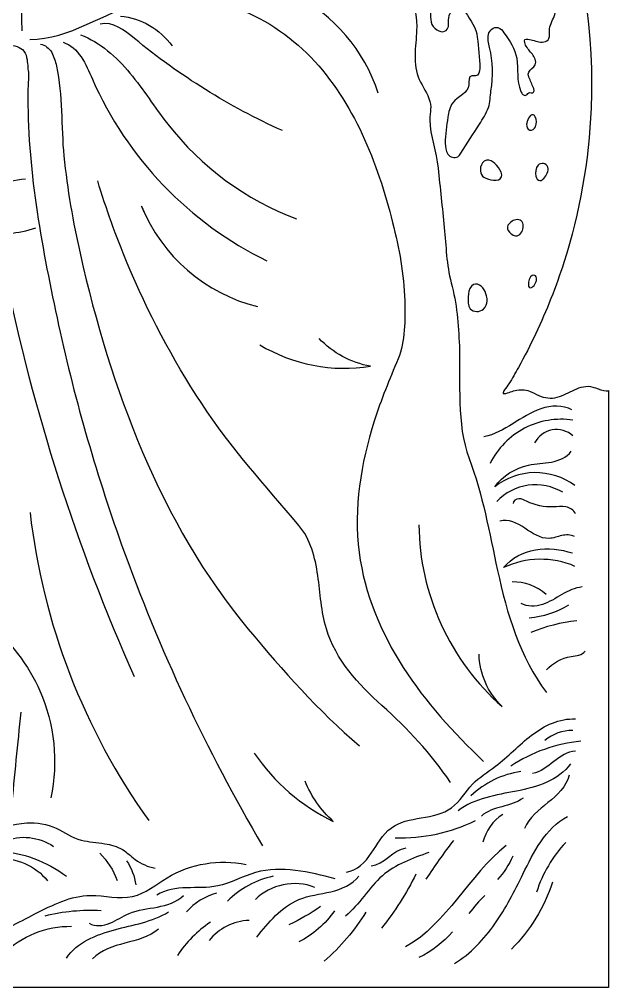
# Model space of a CAD drawing. Extents: x -16.5 to 33.6, y -23.1 to 38.3.
# Drawn here: x 9.34 to 33.64, y -23.15 to 16.82 of the extents above; entities that cross this region are included whole.
import ezdxf

# ---------------------------------------------------------------- set-up
doc = ezdxf.new("R2010")
doc.units = 0
doc.layers.add('LAYER_1', color=7, linetype='CONTINUOUS')

msp = doc.modelspace()

# ---------------------------------------------------------------- linework, layer by layer
at = {"layer": 'LAYER_1', "color": 7}
for points, knots in [([(32.986, 1.641), (32.737, 1.719), (32.465, 1.641), (32.228, 1.531), (31.991, 1.422), (31.766, 1.279), (31.512, 1.218), (31.263, 1.159), (30.994, 1.183), (30.76, 1.287), (30.63, 1.345), (30.51, 1.426), (30.376, 1.474), (30.183, 1.543), (29.977, 1.535), (29.778, 1.498), (29.625, 1.469), (29.431, 1.358), (29.282, 1.372), (29.284, 1.42), (29.307, 1.471), (29.338, 1.52), (29.395, 1.611), (29.48, 1.701), (29.526, 1.774), (29.664, 1.995), (29.79, 2.224), (29.916, 2.452), (30.17, 2.908), (30.408, 3.373), (30.631, 3.846), (31.081, 4.798), (31.468, 5.779), (31.789, 6.782), (32.447, 8.84), (32.824, 10.986), (32.912, 13.145), (32.925, 13.478), (32.932, 13.812), (32.932, 14.145), (32.932, 27.48), (22.122, 38.289), (8.788, 38.289), (-4.547, 38.289), (-15.357, 27.48), (-15.357, 14.145), (-15.357, 13.306), (-15.314, 12.467), (-15.228, 11.632), (-14.945, 8.9), (-14.192, 6.221), (-13.007, 3.742), (-12.428, 2.532), (-11.748, 1.37), (-10.976, 0.272), (-10.592, -0.274), (-10.185, -0.804), (-9.757, -1.316), (-9.654, -1.441), (-9.555, -1.546), (-9.495, -1.692), (-9.417, -1.882), (-9.452, -1.926), (-9.612, -2.058), (-9.858, -2.262), (-10.165, -2.383), (-10.477, -2.442), (-10.882, -2.519), (-11.297, -2.499), (-11.709, -2.479), (-12.205, -2.454), (-12.702, -2.429), (-13.199, -2.405), (-13.433, -2.393), (-13.674, -2.383), (-13.894, -2.461), (-14.265, -2.594), (-14.524, -2.959), (-14.905, -3.058), (-15.148, -3.12), (-15.403, -3.065), (-15.652, -3.035), (-15.828, -3.014), (-16.018, -3.005), (-16.187, -3.065), (-16.196, -3.069), (-16.506, -3.224), (-16.506, -3.174), (-16.506, -3.315), (-16.506, -23.146), (-16.506, -23.146), (-16.506, -23.146), (33.635, -23.146), (33.635, -23.146), (33.635, -23.146), (33.635, 1.467), (33.635, 1.505), (33.635, 1.405), (33.013, 1.633), (32.986, 1.641)], [0, 0, 0, 0, 1, 1, 1, 2, 2, 2, 3, 3, 3, 4, 4, 4, 5, 5, 5, 6, 6, 6, 7, 7, 7, 8, 8, 8, 9, 9, 9, 10, 10, 10, 11, 11, 11, 12, 12, 12, 13, 13, 13, 14, 14, 14, 15, 15, 15, 16, 16, 16, 17, 17, 17, 18, 18, 18, 19, 19, 19, 20, 20, 20, 21, 21, 21, 22, 22, 22, 23, 23, 23, 24, 24, 24, 25, 25, 25, 26, 26, 26, 27, 27, 27, 28, 28, 28, 29, 29, 29, 30, 30, 30, 31, 31, 31, 32, 32, 32, 33, 33, 33, 33]), ([(9.451, 16.34), (9.363, 18.881), (9.845, 21.441), (10.847, 23.764), (11.392, 25.026), (12.113, 26.247), (13.173, 27.092), (13.889, 27.662), (14.803, 28.063), (15.728, 28.082), (16.641, 28.1), (17.515, 28.475), (18.453, 28.251), (19.279, 28.054), (20.039, 27.411), (20.172, 26.572)], [0, 0, 0, 0, 1, 1, 1, 2, 2, 2, 3, 3, 3, 4, 4, 4, 5, 5, 5, 5]), ([(20.093, 20.173), (22.639, 21.833), (25.751, 19.186), (25.721, 16.504), (25.713, 15.813), (25.538, 15.094), (25.781, 14.447), (25.899, 14.135), (26.104, 13.866), (26.225, 13.557), (26.364, 13.204), (26.261, 13.017), (26.263, 12.681), (26.268, 11.999), (26.536, 11.354), (26.605, 10.679), (26.689, 9.861), (26.774, 9.042), (26.858, 8.224), (26.938, 7.446), (26.942, 6.692), (27.145, 5.944), (27.373, 5.098), (27.446, 4.219), (27.48, 3.346), (27.538, 1.834), (27.344, 0.125), (27.885, -1.303), (28.45, -2.794), (28.713, -4.374), (29.054, -5.925), (29.445, -7.707), (29.964, -9.515), (31.076, -10.961)], [0, 0, 0, 0, 1, 1, 1, 2, 2, 2, 3, 3, 3, 4, 4, 4, 5, 5, 5, 6, 6, 6, 7, 7, 7, 8, 8, 8, 9, 9, 9, 10, 10, 10, 11, 11, 11, 11]), ([(24.129, 13.777), (23.574, 15.517), (22.297, 17.013), (20.667, 17.835), (19.037, 18.658), (17.075, 18.796), (15.346, 18.21), (16.362, 19.152), (17.743, 19.69), (19.128, 19.685), (20.514, 19.679), (21.891, 19.131), (22.9, 18.181)], [0, 0, 0, 0, 1, 1, 1, 2, 2, 2, 3, 3, 3, 4, 4, 4, 4]), ([(27.416, 11.149), (27.286, 11.065), (27.1, 11.133), (27.01, 11.259), (26.919, 11.385), (26.903, 11.548), (26.9, 11.703), (26.894, 12.064), (26.952, 12.423), (27.009, 12.781), (27.041, 12.985), (27.077, 13.198), (27.202, 13.364), (27.408, 13.64), (27.843, 13.772), (27.872, 14.115), (27.885, 14.257), (27.853, 14.458), (27.991, 14.49), (28.043, 14.501), (28.097, 14.477), (28.15, 14.482), (28.283, 14.495), (28.327, 14.666), (28.326, 14.799), (28.323, 15.235), (28.264, 15.653), (28.22, 16.085), (28.18, 16.469), (27.939, 16.78), (27.735, 17.106), (27.675, 17.203), (27.602, 17.307), (27.491, 17.33), (27.396, 17.349), (27.3, 17.302), (27.228, 17.238), (27.123, 17.143), (27.055, 17.009), (27.041, 16.868), (27.024, 16.692), (27.076, 16.478), (26.941, 16.363), (26.86, 16.294), (26.737, 16.294), (26.64, 16.337), (26.519, 16.389), (26.408, 16.491), (26.35, 16.609), (26.289, 16.734), (26.294, 16.88), (26.293, 17.019), (26.289, 17.454), (26.25, 17.96), (26.034, 18.337), (25.833, 18.689), (25.84, 19.046), (25.829, 19.436), (25.825, 19.543), (25.785, 19.679), (25.868, 19.765), (25.98, 19.881), (26.22, 19.828), (26.343, 19.766), (26.507, 19.683), (26.635, 19.544), (26.773, 19.422), (26.912, 19.301), (27.077, 19.191), (27.262, 19.19), (27.428, 19.189), (27.585, 19.277), (27.751, 19.282), (27.962, 19.289), (28.153, 19.165), (28.327, 19.046), (28.55, 18.894), (28.775, 18.74), (28.95, 18.534), (29.025, 18.446), (29.095, 18.345), (29.202, 18.299), (29.294, 18.258), (29.402, 18.265), (29.493, 18.221), (29.748, 18.099), (29.703, 17.693), (29.919, 17.511), (30.111, 17.35), (30.399, 17.439), (30.632, 17.531), (30.864, 17.623), (31.162, 17.697), (31.338, 17.519), (31.482, 17.373), (31.459, 17.131), (31.386, 16.938), (31.314, 16.746), (31.201, 16.561), (31.196, 16.356), (31.194, 16.245), (31.222, 16.128), (31.173, 16.028), (31.094, 15.868), (30.868, 15.856), (30.696, 15.902), (30.523, 15.949), (30.346, 16.032), (30.174, 15.982), (30.154, 15.827), (30.243, 15.679), (30.342, 15.557), (30.44, 15.436), (30.556, 15.322), (30.608, 15.174), (30.746, 14.782), (30.203, 14.786), (30.349, 14.435), (30.411, 14.286), (30.472, 14.137), (30.534, 13.987), (30.551, 13.948), (30.567, 13.907), (30.563, 13.865), (30.559, 13.823), (30.528, 13.78), (30.485, 13.779), (30.452, 13.778), (30.422, 13.802), (30.389, 13.803), (30.321, 13.803), (30.29, 13.713), (30.228, 13.686), (30.184, 13.666), (30.13, 13.684), (30.094, 13.716), (30.059, 13.749), (30.038, 13.794), (30.019, 13.839), (29.82, 14.308), (29.924, 14.736), (29.847, 15.215), (29.785, 15.603), (29.549, 15.939), (29.32, 16.258), (29.254, 16.351), (29.18, 16.449), (29.07, 16.479), (28.896, 16.526), (28.722, 16.367), (28.68, 16.191), (28.639, 16.015), (28.689, 15.833), (28.729, 15.657), (28.862, 15.072), (28.881, 14.461), (28.785, 13.868), (28.747, 13.636), (28.758, 13.397), (28.678, 13.175), (28.59, 12.931), (28.449, 12.71), (28.309, 12.492), (28.054, 12.094), (27.799, 11.696), (27.544, 11.298), (27.508, 11.243), (27.471, 11.185), (27.416, 11.149)], [0, 0, 0, 0, 1, 1, 1, 2, 2, 2, 3, 3, 3, 4, 4, 4, 5, 5, 5, 6, 6, 6, 7, 7, 7, 8, 8, 8, 9, 9, 9, 10, 10, 10, 11, 11, 11, 12, 12, 12, 13, 13, 13, 14, 14, 14, 15, 15, 15, 16, 16, 16, 17, 17, 17, 18, 18, 18, 19, 19, 19, 20, 20, 20, 21, 21, 21, 22, 22, 22, 23, 23, 23, 24, 24, 24, 25, 25, 25, 26, 26, 26, 27, 27, 27, 28, 28, 28, 29, 29, 29, 30, 30, 30, 31, 31, 31, 32, 32, 32, 33, 33, 33, 34, 34, 34, 35, 35, 35, 36, 36, 36, 37, 37, 37, 38, 38, 38, 39, 39, 39, 40, 40, 40, 41, 41, 41, 42, 42, 42, 43, 43, 43, 44, 44, 44, 45, 45, 45, 46, 46, 46, 47, 47, 47, 48, 48, 48, 49, 49, 49, 50, 50, 50, 51, 51, 51, 52, 52, 52, 53, 53, 53, 54, 54, 54, 55, 55, 55, 56, 56, 56, 56]), ([(9.773, 15.989), (11.405, 15.99), (12.812, 17.099), (14.385, 17.531), (16.86, 18.212), (19.578, 17.103), (21.355, 15.251), (23.132, 13.399), (24.101, 10.916), (24.729, 8.427), (24.995, 7.372), (25.198, 6.292), (25.23, 5.202), (25.252, 4.435), (25.249, 3.521), (24.954, 2.805), (24.604, 1.956), (24.247, 1.116), (23.97, 0.239), (23.419, -1.508), (23.112, -3.36), (23.35, -5.19), (23.569, -6.881), (24.245, -8.492), (25.165, -9.929), (26.084, -11.365), (27.243, -12.635), (28.48, -13.809)], [0, 0, 0, 0, 1, 1, 1, 2, 2, 2, 3, 3, 3, 4, 4, 4, 5, 5, 5, 6, 6, 6, 7, 7, 7, 8, 8, 8, 9, 9, 9, 9]), ([(8.9, 17.129), (8.268, 16.902), (7.579, 16.834), (6.915, 16.933), (7.091, 16.849), (7.264, 16.772), (7.408, 16.636), (7.542, 16.511), (7.644, 16.357), (7.77, 16.225), (7.951, 16.036), (8.182, 15.899), (8.432, 15.826), (8.701, 15.746), (8.985, 15.783), (9.252, 15.692), (9.357, 15.656), (9.458, 15.597), (9.526, 15.509), (9.603, 15.408), (9.632, 15.278), (9.652, 15.151), (9.668, 15.043), (9.679, 14.934), (9.685, 14.824), (9.69, 14.741), (9.713, 14.66), (9.713, 14.578), (9.714, 14.345), (9.691, 14.11), (9.688, 13.876), (9.648, 10.737), (10.233, 7.573), (10.89, 4.496), (11.569, 1.32), (12.46, -1.81), (13.553, -4.868), (15.095, -9.179), (17.041, -13.346), (19.366, -17.29)], [0, 0, 0, 0, 1, 1, 1, 2, 2, 2, 3, 3, 3, 4, 4, 4, 5, 5, 5, 6, 6, 6, 7, 7, 7, 8, 8, 8, 9, 9, 9, 10, 10, 10, 11, 11, 11, 12, 12, 12, 13, 13, 13, 13]), ([(20.184, 12.225), (17.993, 13.212), (15.934, 14.494), (14.083, 16.027), (13.674, 16.366), (13.186, 16.741), (12.669, 16.622)], [0, 0, 0, 0, 1, 1, 1, 2, 2, 2, 2]), ([(11.856, 16.181), (12.672, 15.873), (13.341, 15.265), (13.898, 14.594), (14.454, 13.923), (14.917, 13.18), (15.453, 12.493), (16.824, 10.737), (18.684, 9.367), (20.768, 8.578)], [0, 0, 0, 0, 1, 1, 1, 2, 2, 2, 3, 3, 3, 3]), ([(10.207, 15.799), (10.403, 15.764), (10.566, 15.62), (10.669, 15.45), (10.771, 15.28), (10.821, 15.084), (10.864, 14.889), (11.134, 13.668), (11.05, 12.421), (11.173, 11.178), (11.309, 9.806), (11.548, 8.445), (11.853, 7.101), (13.098, 1.614), (15.137, -3.984), (18.778, -8.351), (20.211, -10.069), (21.654, -11.714), (23.361, -13.173)], [0, 0, 0, 0, 1, 1, 1, 2, 2, 2, 3, 3, 3, 4, 4, 4, 5, 5, 5, 6, 6, 6, 6]), ([(11.138, 15.869), (11.777, 15.674), (12.08, 14.967), (12.347, 14.354), (13.756, 11.107), (16.358, 8.394), (19.543, 6.851)], [0, 0, 0, 0, 1, 1, 1, 2, 2, 2, 2]), ([(30.254, 12.489), (30.26, 12.588), (30.372, 12.923), (30.522, 12.875), (30.561, 12.863), (30.588, 12.828), (30.608, 12.792), (30.675, 12.669), (30.679, 12.512), (30.618, 12.386), (30.575, 12.296), (30.479, 12.216), (30.383, 12.243), (30.286, 12.27), (30.247, 12.389), (30.254, 12.489)], [0, 0, 0, 0, 1, 1, 1, 2, 2, 2, 3, 3, 3, 4, 4, 4, 5, 5, 5, 5]), ([(29.161, 10.236), (29.007, 10.101), (28.555, 10.221), (28.431, 10.349), (28.363, 10.42), (28.345, 10.525), (28.347, 10.624), (28.351, 10.755), (28.395, 10.897), (28.507, 10.965), (28.62, 11.033), (28.771, 11.004), (28.879, 10.928), (29.034, 10.819), (29.367, 10.417), (29.161, 10.236)], [0, 0, 0, 0, 1, 1, 1, 2, 2, 2, 3, 3, 3, 4, 4, 4, 5, 5, 5, 5]), ([(31.104, 10.474), (31.07, 10.391), (31.021, 10.315), (30.959, 10.25), (30.918, 10.206), (30.864, 10.165), (30.803, 10.167), (30.715, 10.17), (30.656, 10.26), (30.636, 10.346), (30.605, 10.478), (30.628, 10.689), (30.726, 10.793), (30.846, 10.921), (31.071, 10.887), (31.127, 10.713), (31.153, 10.635), (31.135, 10.55), (31.104, 10.474)], [0, 0, 0, 0, 1, 1, 1, 2, 2, 2, 3, 3, 3, 4, 4, 4, 5, 5, 5, 6, 6, 6, 6]), ([(9.586, 10.225), (9.156, 10.163), (8.725, 10.101), (8.294, 10.04), (8.204, 10.027), (8.104, 10.007), (8.054, 9.931), (8.011, 9.865), (8.022, 9.779), (8.034, 9.701), (8.099, 9.3), (8.164, 8.899), (8.229, 8.498), (8.252, 8.356), (8.28, 8.203), (8.383, 8.101), (8.515, 7.97), (8.725, 7.967), (8.911, 7.983), (9.287, 8.015), (9.659, 8.092), (10.018, 8.21)], [0, 0, 0, 0, 1, 1, 1, 2, 2, 2, 3, 3, 3, 4, 4, 4, 5, 5, 5, 6, 6, 6, 7, 7, 7, 7]), ([(27.116, -14.675), (26.303, -13.474), (25.361, -12.465), (24.289, -11.501), (23.316, -10.626), (22.382, -9.616), (21.995, -8.336), (21.78, -7.623), (21.748, -6.87), (21.643, -6.132), (21.537, -5.395), (21.343, -4.639), (20.863, -4.069), (19.471, -2.417), (18.047, -0.86), (16.855, 0.96), (15.655, 2.79), (14.625, 4.732), (13.783, 6.753), (13.32, 7.864), (12.914, 8.999), (12.568, 10.152)], [0, 0, 0, 0, 1, 1, 1, 2, 2, 2, 3, 3, 3, 4, 4, 4, 5, 5, 5, 6, 6, 6, 7, 7, 7, 7]), ([(14.475, 8.868), (14.441, 8.947), (14.408, 9.026), (14.374, 9.105), (15.187, 7.069), (17.028, 5.475), (19.159, 4.962)], [0, 0, 0, 0, 1, 1, 1, 2, 2, 2, 2]), ([(30.112, 8.227), (30.102, 8.141), (30.075, 8.056), (30.021, 7.989), (29.966, 7.922), (29.881, 7.876), (29.796, 7.884), (29.723, 7.89), (29.658, 7.932), (29.602, 7.979), (29.522, 8.047), (29.447, 8.142), (29.46, 8.246), (29.473, 8.351), (29.569, 8.423), (29.657, 8.483), (29.771, 8.561), (29.983, 8.599), (30.073, 8.461), (30.117, 8.393), (30.122, 8.307), (30.112, 8.227)], [0, 0, 0, 0, 1, 1, 1, 2, 2, 2, 3, 3, 3, 4, 4, 4, 5, 5, 5, 6, 6, 6, 7, 7, 7, 7]), ([(28.474, 4.858), (28.324, 4.722), (28.061, 4.721), (27.932, 4.876), (27.824, 5.007), (27.831, 5.194), (27.843, 5.362), (27.855, 5.521), (27.873, 5.693), (27.982, 5.808), (28.189, 6.026), (28.448, 5.783), (28.539, 5.585), (28.646, 5.352), (28.683, 5.048), (28.474, 4.858)], [0, 0, 0, 0, 1, 1, 1, 2, 2, 2, 3, 3, 3, 4, 4, 4, 5, 5, 5, 5]), ([(30.652, 5.997), (30.622, 5.921), (30.576, 5.851), (30.517, 5.794), (30.479, 5.759), (30.425, 5.727), (30.379, 5.75), (30.338, 5.77), (30.326, 5.823), (30.325, 5.868), (30.323, 5.977), (30.366, 6.208), (30.489, 6.25), (30.654, 6.307), (30.695, 6.11), (30.652, 5.997)], [0, 0, 0, 0, 1, 1, 1, 2, 2, 2, 3, 3, 3, 4, 4, 4, 5, 5, 5, 5]), ([(19.247, 3.386), (20.603, 2.566), (22.255, 2.246), (23.819, 2.499), (23.012, 2.642), (22.255, 3.051), (21.693, 3.647)], [0, 0, 0, 0, 1, 1, 1, 2, 2, 2, 2]), ([(32.125, 0.702), (31.738, 0.91), (31.261, 0.887), (30.845, 0.746), (30.429, 0.606), (30.059, 0.359), (29.686, 0.127), (29.314, -0.105), (28.925, -0.329), (28.495, -0.417)], [0, 0, 0, 0, 1, 1, 1, 2, 2, 2, 3, 3, 3, 3]), ([(32.165, 0.276), (31.486, 0.379), (30.775, 0.26), (30.166, -0.058), (29.556, -0.377), (29.052, -0.892), (28.748, -1.509)], [0, 0, 0, 0, 1, 1, 1, 2, 2, 2, 2]), ([(32.165, -0.372), (31.934, -0.168), (31.607, -0.076), (31.303, -0.131), (31, -0.186), (30.726, -0.386), (30.581, -0.658)], [0, 0, 0, 0, 1, 1, 1, 2, 2, 2, 2]), ([(32.241, -2.423), (31.765, -2.072), (31.172, -1.882), (30.581, -1.891), (29.99, -1.9), (29.403, -2.108), (28.938, -2.474), (29.275, -2.024), (29.779, -1.701), (30.329, -1.583), (30.64, -1.517), (30.962, -1.514), (31.274, -1.454), (31.587, -1.394), (31.904, -1.264), (32.093, -1.008)], [0, 0, 0, 0, 1, 1, 1, 2, 2, 2, 3, 3, 3, 4, 4, 4, 5, 5, 5, 5]), ([(31.743, -2.702), (31.318, -2.448), (30.806, -2.344), (30.315, -2.412), (29.825, -2.481), (29.361, -2.721), (29.022, -3.082)], [0, 0, 0, 0, 1, 1, 1, 2, 2, 2, 2]), ([(32.265, -3.597), (32.208, -3.436), (32.039, -3.338), (31.871, -3.308), (31.703, -3.278), (31.531, -3.302), (31.36, -3.307), (30.98, -3.32), (30.597, -3.239), (30.254, -3.075), (30.151, -3.025), (30.046, -2.967), (29.931, -2.968), (29.817, -2.969), (29.693, -3.057), (29.703, -3.171)], [0, 0, 0, 0, 1, 1, 1, 2, 2, 2, 3, 3, 3, 4, 4, 4, 5, 5, 5, 5]), ([(32.222, -4.533), (32.071, -4.437), (31.876, -4.448), (31.702, -4.489), (31.528, -4.53), (31.358, -4.598), (31.18, -4.606), (30.81, -4.623), (30.484, -4.388), (30.178, -4.182), (29.871, -3.976), (29.5, -3.782), (29.147, -3.891)], [0, 0, 0, 0, 1, 1, 1, 2, 2, 2, 3, 3, 3, 4, 4, 4, 4]), ([(25.813, -4.046), (25.827, -6.877), (27.109, -9.678), (29.242, -11.539), (28.657, -10.985), (28.308, -10.189), (28.297, -9.384)], [0, 0, 0, 0, 1, 1, 1, 2, 2, 2, 2]), ([(32.246, -5.76), (31.32, -5.353), (30.217, -5.371), (29.306, -5.809), (29.629, -5.41), (30.116, -5.162), (30.622, -5.075), (31.128, -4.989), (31.651, -5.055), (32.142, -5.205)], [0, 0, 0, 0, 1, 1, 1, 2, 2, 2, 3, 3, 3, 3]), ([(6.889, -8.874), (6.719, -8.446), (6.216, -8.181), (5.767, -8.282), (5.456, -8.352), (5.201, -8.566), (4.909, -8.692), (4.617, -8.818), (4.218, -8.823), (4.043, -8.558), (3.931, -8.389), (3.952, -8.156), (4.053, -7.979), (4.153, -7.803), (4.321, -7.675), (4.496, -7.571), (6.857, -6.175), (9.322, -8.934), (10.18, -10.892), (10.783, -12.269), (10.947, -13.836), (10.64, -15.308)], [0, 0, 0, 0, 1, 1, 1, 2, 2, 2, 3, 3, 3, 4, 4, 4, 5, 5, 5, 6, 6, 6, 7, 7, 7, 7]), ([(32.551, -6.611), (32.25, -6.636), (31.971, -6.773), (31.71, -6.923), (31.448, -7.072), (31.192, -7.239), (30.906, -7.332), (30.619, -7.426), (30.29, -7.438), (30.03, -7.286)], [0, 0, 0, 0, 1, 1, 1, 2, 2, 2, 3, 3, 3, 3]), ([(31.072, -10.036), (31.334, -9.744), (31.698, -9.545), (32.086, -9.483), (32.299, -9.449), (32.552, -9.436), (32.668, -9.254)], [0, 0, 0, 0, 1, 1, 1, 2, 2, 2, 2]), ([(22.821, -18.379), (23.261, -18.328), (23.6, -17.97), (23.848, -17.603), (24.096, -17.236), (24.306, -16.825), (24.662, -16.561), (25.374, -16.031), (26.445, -16.244), (27.161, -15.72), (27.512, -15.463), (27.727, -15.063), (28.028, -14.749), (28.304, -14.462), (28.649, -14.252), (28.966, -14.01), (29.488, -13.611), (29.937, -13.124), (30.46, -12.727), (30.983, -12.33), (31.614, -12.019), (32.269, -12.058)], [0, 0, 0, 0, 1, 1, 1, 2, 2, 2, 3, 3, 3, 4, 4, 4, 5, 5, 5, 6, 6, 6, 7, 7, 7, 7]), ([(19.025, -13.469), (19.837, -14.672), (20.974, -15.655), (22.282, -16.284), (21.774, -15.829), (21.373, -15.255), (21.12, -14.621)], [0, 0, 0, 0, 1, 1, 1, 2, 2, 2, 2]), ([(32.273, -13.381), (31.935, -13.401), (31.64, -13.609), (31.373, -13.818), (31.106, -14.026), (30.83, -14.251), (30.497, -14.312)], [0, 0, 0, 0, 1, 1, 1, 2, 2, 2, 2]), ([(32.07, -13.905), (31.573, -14.602), (30.675, -14.872), (29.835, -15.036), (28.995, -15.2), (28.1, -15.322), (27.427, -15.85)], [0, 0, 0, 0, 1, 1, 1, 2, 2, 2, 2]), ([(32.003, -14.379), (31.899, -14.852), (31.512, -15.204), (31.135, -15.508), (30.757, -15.812), (30.35, -16.123), (30.173, -16.574)], [0, 0, 0, 0, 1, 1, 1, 2, 2, 2, 2]), ([(3.599, -19.087), (3.907, -18.62), (4.395, -18.301), (4.905, -18.073), (5.415, -17.845), (5.957, -17.695), (6.476, -17.489), (7, -17.281), (7.499, -17.015), (8.016, -16.791), (8.533, -16.566), (9.077, -16.382), (9.64, -16.349), (10.057, -16.325), (10.476, -16.392), (10.856, -16.568), (11.211, -16.732), (11.49, -16.965), (11.885, -17.056), (12.205, -17.13), (12.535, -17.153), (12.859, -17.207), (13.111, -17.25), (13.365, -17.312), (13.585, -17.445), (13.775, -17.559), (13.931, -17.722), (14.11, -17.854), (14.355, -18.037), (14.642, -18.162), (14.943, -18.217)], [0, 0, 0, 0, 1, 1, 1, 2, 2, 2, 3, 3, 3, 4, 4, 4, 5, 5, 5, 6, 6, 6, 7, 7, 7, 8, 8, 8, 9, 9, 9, 10, 10, 10, 10]), ([(27.277, -22.153), (27.946, -21.741), (28.495, -21.155), (28.946, -20.512), (29.397, -19.869), (29.755, -19.166), (30.102, -18.461), (30.327, -18.004), (30.548, -17.542), (30.837, -17.123), (31.125, -16.703), (31.486, -16.322), (31.933, -16.079)], [0, 0, 0, 0, 1, 1, 1, 2, 2, 2, 3, 3, 3, 4, 4, 4, 4]), ([(5.662, -18.509), (6.407, -17.822), (7.444, -17.484), (8.458, -17.518), (9.471, -17.552), (10.457, -17.941), (11.275, -18.541)], [0, 0, 0, 0, 1, 1, 1, 2, 2, 2, 2]), ([(26.223, -17.57), (25.546, -17.809), (24.852, -18.058), (24.307, -18.526), (23.734, -19.018), (23.368, -19.718), (22.783, -20.195)], [0, 0, 0, 0, 1, 1, 1, 2, 2, 2, 2]), ([(6.191, -18.53), (6.856, -18.104), (7.62, -17.801), (8.409, -17.794), (9.199, -17.787), (10.012, -18.106), (10.491, -18.734)], [0, 0, 0, 0, 1, 1, 1, 2, 2, 2, 2]), ([(7.955, -21.231), (8.602, -20.809), (9.291, -20.456), (9.979, -20.103), (10.704, -19.731), (11.462, -19.351), (12.276, -19.339), (12.856, -19.331), (13.442, -19.511), (14.007, -19.383), (14.537, -19.263), (14.966, -18.89), (15.431, -18.61), (16.395, -18.028), (17.584, -17.829), (18.684, -18.067)], [0, 0, 0, 0, 1, 1, 1, 2, 2, 2, 3, 3, 3, 4, 4, 4, 5, 5, 5, 5]), ([(22.358, -18.655), (21.284, -18.375), (20.148, -18.094), (19.08, -18.396), (18.546, -18.546), (18.057, -18.837), (17.514, -18.949), (17.094, -19.035), (16.661, -19.011), (16.232, -19.026), (15.804, -19.041), (15.36, -19.101), (14.999, -19.332)], [0, 0, 0, 0, 1, 1, 1, 2, 2, 2, 3, 3, 3, 4, 4, 4, 4]), ([(19.124, -21.066), (19.614, -20.452), (20.135, -19.812), (20.862, -19.513), (21.28, -19.341), (21.737, -19.294), (22.177, -19.189), (22.616, -19.085), (23.066, -18.904), (23.337, -18.542)], [0, 0, 0, 0, 1, 1, 1, 2, 2, 2, 3, 3, 3, 3]), ([(12.211, -20.486), (12.465, -20.639), (12.794, -20.598), (13.069, -20.486), (13.344, -20.374), (13.59, -20.199), (13.864, -20.085), (14.232, -19.932), (14.635, -19.894), (15.027, -19.82), (15.418, -19.745), (15.82, -19.621), (16.101, -19.338)], [0, 0, 0, 0, 1, 1, 1, 2, 2, 2, 3, 3, 3, 4, 4, 4, 4]), ([(11.273, -21.925), (11.715, -21.275), (12.501, -20.958), (13.261, -20.757), (14.021, -20.557), (14.819, -20.43), (15.49, -20.021)], [0, 0, 0, 0, 1, 1, 1, 2, 2, 2, 2]), ([(15.074, -20.732), (14.69, -21.058), (14.18, -21.182), (13.692, -21.31), (13.205, -21.438), (12.697, -21.594), (12.351, -21.96)], [0, 0, 0, 0, 1, 1, 1, 2, 2, 2, 2])]:
    msp.add_open_spline(points, degree=3, knots=knots, dxfattribs=at)
for points in [[(13.504, 16.954), (14.346, 16.874), (15.143, 16.414), (15.634, 15.726)], [(8.741, 6.349), (9.903, 0.623), (11.694, -4.974), (14.072, -10.311)], [(9.777, -3.538), (10.296, -8.098), (11.998, -12.519), (14.67, -16.251)], [(31.054, -6.925), (30.681, -6.574), (30.165, -6.382), (29.654, -6.403)], [(30.365, -7.877), (30.938, -7.834), (31.499, -7.653), (31.989, -7.353)], [(32.325, -8.008), (31.672, -8.075), (31.029, -8.239), (30.424, -8.494)], [(9.015, -15.716), (9.146, -14.403), (9.276, -13.09), (9.407, -11.776)], [(32.157, -12.536), (31.74, -12.523), (31.319, -12.675), (31.007, -12.951)], [(32.495, -12.974), (31.465, -13.074), (30.462, -13.431), (29.601, -14.005)], [(30.016, -14.23), (29.247, -14.335), (28.514, -14.693), (27.959, -15.237)], [(30.112, -15.32), (29.609, -15.702), (28.856, -15.642), (28.389, -16.067)], [(24.834, -16.959), (25.972, -16.998), (27.12, -16.752), (28.143, -16.25)], [(29.269, -15.994), (28.863, -16.256), (28.563, -16.677), (28.449, -17.147)], [(8.707, -17.101), (9.365, -16.828), (10.158, -16.912), (10.743, -17.317)], [(27.237, -17.069), (26.838, -17.59), (26.458, -18.126), (26.099, -18.676)], [(31.865, -17.152), (31.323, -17.74), (30.91, -18.446), (30.663, -19.206)], [(23.838, -18.114), (24.386, -18.077), (24.742, -17.443), (25.288, -17.382)], [(29.416, -17.279), (27.866, -18.503), (26.984, -20.495), (25.264, -21.467)], [(12.651, -17.592), (12.969, -17.909), (13.215, -18.297), (13.369, -18.719)], [(13.756, -17.914), (13.963, -18.207), (14.094, -18.553), (14.134, -18.909)], [(29.68, -17.727), (29.529, -18.078), (29.315, -18.401), (29.052, -18.677)], [(19.801, -18.549), (19.092, -18.702), (18.429, -19.064), (17.916, -19.577)], [(21.52, -19.009), (20.701, -18.678), (19.693, -18.884), (19.068, -19.508)], [(25.687, -18.462), (25.298, -19.254), (24.821, -20.003), (24.268, -20.691)], [(31.321, -18.799), (30.988, -19.838), (30.401, -20.793), (29.625, -21.559)], [(17.47, -19.252), (16.994, -19.377), (16.557, -19.646), (16.232, -20.014)], [(28.533, -19.341), (28.295, -19.574), (28.075, -19.825), (27.876, -20.092)], [(10.394, -20.183), (11.147, -19.991), (11.929, -19.915), (12.705, -19.958)], [(21.759, -19.798), (21.348, -20.087), (20.911, -20.339), (20.454, -20.551)], [(22.334, -19.977), (21.957, -20.518), (21.445, -20.964), (20.857, -21.262)], [(18.806, -20.373), (18.172, -20.392), (17.552, -20.705), (17.161, -21.205)], [(23.624, -20.031), (23.16, -20.786), (22.58, -21.47), (21.911, -22.052)], [(8.685, -21.743), (9.419, -21.017), (10.451, -20.601), (11.483, -20.615)], [(17.212, -20.45), (16.675, -20.81), (16.21, -21.277), (15.853, -21.816)], [(27.196, -20.84), (26.814, -21.282), (26.341, -21.647), (25.815, -21.903)]]:
    msp.add_open_spline(points, degree=3, dxfattribs=at)

doc.saveas('drawing.dxf')
